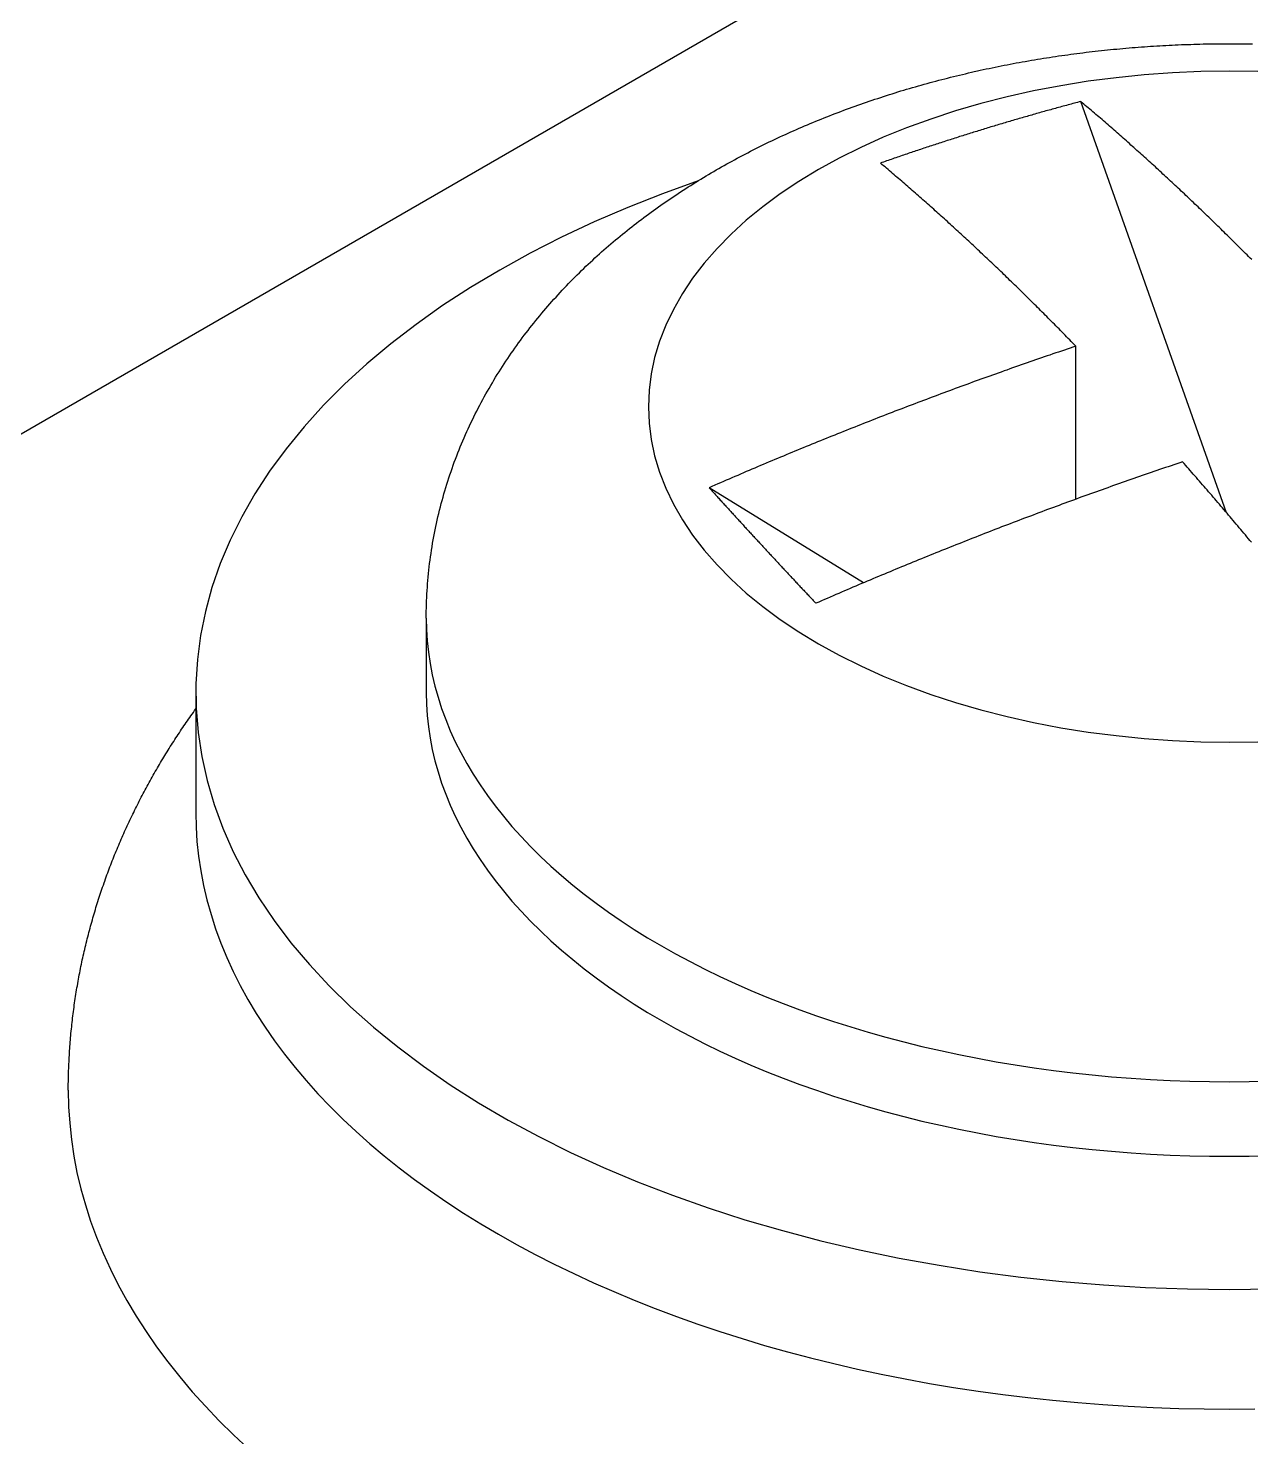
# Model space of a CAD drawing. Extents: x 3.27 to 9.48, y 3.29 to 7.63.
# Drawn here: x 8.9024 to 9.0402, y 6.4386 to 6.5974 of the extents above; entities that cross this region are included whole.
import ezdxf

# ---------------------------------------------------------------- set-up
doc = ezdxf.new("R2010")
doc.units = 0
doc.layers.add('VISIBLE_EDGES_ANSI_', color=7, linetype='CONTINUOUS')
doc.layers.add('VISIBLE_TANGENT_EDGES_ANSI', color=7, linetype='CONTINUOUS')

msp = doc.modelspace()

# ---------------------------------------------------------------- linework, layer by layer
at = {"layer": 'VISIBLE_EDGES_ANSI_'}
for p, q in [((8.80676, 6.49696), (9.28002, 6.77019)), ((9.03751, 6.5428), (9.02107, 6.58916)), ((9.02052, 6.54432), (9.02052, 6.56157)), ((8.99656, 6.53489), (8.97917, 6.54562)), ((8.94727, 6.53092), (8.94727, 6.52251)), ((8.92129, 6.52251), (8.92129, 6.50901))]:
    msp.add_line(p, q, dxfattribs=at)
for points in [[(8.94727, 6.53092, 0), (8.94728, 6.53131, 0), (8.94728, 6.5317, 0), (8.94729, 6.53208, 0), (8.9473, 6.53247, 0), (8.94731, 6.53285, 0), (8.94733, 6.53324, 0), (8.94735, 6.53362, 0), (8.94737, 6.53401, 0), (8.9474, 6.53439, 0), (8.94743, 6.53478, 0), (8.94746, 6.53516, 0), (8.94749, 6.53554, 0), (8.94753, 6.53593, 0), (8.94757, 6.53631, 0), (8.94761, 6.53669, 0), (8.94766, 6.53707, 0), (8.94771, 6.53745, 0), (8.94776, 6.53783, 0), (8.94782, 6.53821, 0), (8.94787, 6.53859, 0), (8.94793, 6.53897, 0), (8.948, 6.53935, 0), (8.94806, 6.53973, 0), (8.94813, 6.5401, 0), (8.9482, 6.54048, 0), (8.94828, 6.54085, 0), (8.94835, 6.54123, 0), (8.94843, 6.5416, 0), (8.94852, 6.54197, 0), (8.9486, 6.54235, 0), (8.94869, 6.54272, 0), (8.94878, 6.54309, 0), (8.94887, 6.54345, 0), (8.94897, 6.54382, 0), (8.94907, 6.54419, 0), (8.94917, 6.54455, 0), (8.94927, 6.54492, 0), (8.94938, 6.54528, 0), (8.94949, 6.54564, 0), (8.9496, 6.54601, 0), (8.94971, 6.54637, 0), (8.94983, 6.54672, 0), (8.94994, 6.54708, 0), (8.95007, 6.54744, 0), (8.95019, 6.54779, 0), (8.95032, 6.54815, 0), (8.95044, 6.5485, 0), (8.95057, 6.54885, 0), (8.95071, 6.5492, 0), (8.95084, 6.54955, 0), (8.95098, 6.54989, 0), (8.95112, 6.55024, 0), (8.95126, 6.55058, 0), (8.95141, 6.55092, 0), (8.95155, 6.55126, 0), (8.9517, 6.5516, 0), (8.95185, 6.55194, 0), (8.95201, 6.55227, 0), (8.95216, 6.55261, 0), (8.95232, 6.55294, 0), (8.95248, 6.55327, 0), (8.95264, 6.5536, 0), (8.9528, 6.55393, 0), (8.95297, 6.55426, 0), (8.95314, 6.55459, 0), (8.9533, 6.55491, 0), (8.95348, 6.55523, 0), (8.95365, 6.55555, 0), (8.95382, 6.55587, 0), (8.954, 6.55619, 0), (8.95418, 6.55651, 0), (8.95436, 6.55682, 0), (8.95454, 6.55714, 0), (8.95473, 6.55745, 0), (8.95491, 6.55776, 0), (8.9551, 6.55807, 0), (8.95529, 6.55837, 0), (8.95548, 6.55868, 0), (8.95567, 6.55898, 0), (8.95587, 6.55929, 0), (8.95606, 6.55959, 0), (8.95626, 6.55989, 0), (8.95646, 6.56019, 0), (8.95666, 6.56048, 0), (8.95686, 6.56078, 0), (8.95707, 6.56107, 0), (8.95727, 6.56136, 0), (8.95748, 6.56165, 0), (8.95769, 6.56194, 0), (8.9579, 6.56223, 0), (8.95811, 6.56251, 0), (8.95832, 6.5628, 0), (8.95854, 6.56308, 0), (8.95875, 6.56336, 0), (8.95897, 6.56364, 0), (8.95919, 6.56392, 0), (8.95941, 6.56419, 0), (8.95963, 6.56447, 0), (8.95985, 6.56474, 0), (8.96007, 6.56501, 0), (8.9603, 6.56528, 0), (8.96053, 6.56555, 0), (8.96075, 6.56581, 0), (8.96098, 6.56608, 0), (8.96121, 6.56634, 0), (8.96144, 6.5666, 0), (8.96167, 6.56686, 0), (8.96191, 6.56712, 0), (8.96214, 6.56738, 0), (8.96238, 6.56763, 0), (8.96261, 6.56789, 0), (8.96285, 6.56814, 0), (8.96309, 6.56839, 0), (8.96333, 6.56864, 0), (8.96357, 6.56889, 0), (8.96381, 6.56913, 0), (8.96405, 6.56938, 0), (8.9643, 6.56962, 0), (8.96454, 6.56986, 0), (8.96479, 6.57011, 0), (8.96504, 6.57034, 0), (8.96528, 6.57058, 0), (8.96553, 6.57082, 0), (8.96578, 6.57105, 0), (8.96604, 6.57129, 0), (8.96629, 6.57152, 0), (8.96654, 6.57175, 0), (8.9668, 6.57198, 0), (8.96705, 6.57221, 0), (8.96731, 6.57243, 0), (8.96756, 6.57266, 0), (8.96782, 6.57288, 0), (8.96808, 6.5731, 0), (8.96834, 6.57333, 0), (8.9686, 6.57355, 0), (8.96886, 6.57376, 0), (8.96913, 6.57398, 0), (8.96939, 6.5742, 0), (8.96966, 6.57441, 0), (8.96992, 6.57462, 0), (8.97019, 6.57484, 0), (8.97045, 6.57505, 0), (8.97072, 6.57525, 0), (8.97099, 6.57546, 0), (8.97126, 6.57567, 0), (8.97153, 6.57587, 0), (8.9718, 6.57608, 0), (8.97207, 6.57628, 0), (8.97235, 6.57648, 0), (8.97262, 6.57668, 0), (8.97289, 6.57688, 0), (8.97317, 6.57708, 0), (8.97345, 6.57727, 0), (8.97372, 6.57747, 0), (8.974, 6.57766, 0), (8.97428, 6.57785, 0), (8.97456, 6.57805, 0), (8.97484, 6.57824, 0), (8.97512, 6.57842, 0), (8.9754, 6.57861, 0), (8.97568, 6.5788, 0), (8.97596, 6.57898, 0), (8.97625, 6.57917, 0), (8.97653, 6.57935, 0), (8.97681, 6.57953, 0), (8.9771, 6.57971, 0), (8.97738, 6.57989, 0), (8.97767, 6.58007, 0), (8.97796, 6.58025, 0), (8.97824, 6.58042, 0), (8.97853, 6.5806, 0), (8.97882, 6.58077, 0), (8.97911, 6.58094, 0), (8.9794, 6.58111, 0), (8.97969, 6.58128, 0), (8.97998, 6.58145, 0), (8.98028, 6.58162, 0), (8.98057, 6.58179, 0), (8.98086, 6.58195, 0), (8.98116, 6.58212, 0), (8.98145, 6.58228, 0), (8.98175, 6.58244, 0), (8.98204, 6.5826, 0), (8.98234, 6.58276, 0), (8.98264, 6.58292, 0), (8.98293, 6.58308, 0), (8.98323, 6.58324, 0), (8.98353, 6.58339, 0), (8.98383, 6.58355, 0), (8.98413, 6.5837, 0), (8.98443, 6.58385, 0), (8.98473, 6.584, 0), (8.98504, 6.58415, 0), (8.98534, 6.5843, 0), (8.98564, 6.58445, 0), (8.98594, 6.5846, 0), (8.98625, 6.58474, 0), (8.98655, 6.58489, 0), (8.98686, 6.58503, 0), (8.98716, 6.58517, 0), (8.98747, 6.58532, 0), (8.98778, 6.58546, 0), (8.98809, 6.5856, 0), (8.98839, 6.58573, 0), (8.9887, 6.58587, 0), (8.98901, 6.58601, 0), (8.98932, 6.58614, 0), (8.98963, 6.58628, 0), (8.98994, 6.58641, 0), (8.99025, 6.58654, 0), (8.99056, 6.58667, 0), (8.99088, 6.5868, 0), (8.99119, 6.58693, 0), (8.9915, 6.58706, 0), (8.99182, 6.58719, 0), (8.99213, 6.58732, 0), (8.99245, 6.58744, 0), (8.99276, 6.58756, 0), (8.99308, 6.58769, 0), (8.99339, 6.58781, 0), (8.99371, 6.58793, 0), (8.99403, 6.58805, 0), (8.99434, 6.58817, 0), (8.99466, 6.58829, 0), (8.99498, 6.5884, 0), (8.9953, 6.58852, 0), (8.99562, 6.58864, 0), (8.99594, 6.58875, 0), (8.99626, 6.58886, 0), (8.99658, 6.58897, 0), (8.9969, 6.58909, 0), (8.99722, 6.5892, 0), (8.99755, 6.58931, 0), (8.99787, 6.58941, 0), (8.99819, 6.58952, 0), (8.99852, 6.58963, 0), (8.99884, 6.58973, 0), (8.99916, 6.58984, 0), (8.99949, 6.58994, 0), (8.99981, 6.59004, 0), (9.00014, 6.59014, 0), (9.00046, 6.59025, 0), (9.00079, 6.59035, 0), (9.00112, 6.59044, 0), (9.00144, 6.59054, 0), (9.00177, 6.59064, 0), (9.0021, 6.59073, 0), (9.00243, 6.59083, 0), (9.00276, 6.59092, 0), (9.00309, 6.59102, 0), (9.00342, 6.59111, 0), (9.00375, 6.5912, 0), (9.00408, 6.59129, 0), (9.00441, 6.59138, 0), (9.00474, 6.59147, 0), (9.00507, 6.59156, 0), (9.0054, 6.59164, 0), (9.00573, 6.59173, 0), (9.00606, 6.59181, 0), (9.0064, 6.5919, 0), (9.00673, 6.59198, 0), (9.00706, 6.59206, 0), (9.0074, 6.59214, 0), (9.00773, 6.59222, 0), (9.00807, 6.5923, 0), (9.0084, 6.59238, 0), (9.00874, 6.59246, 0), (9.00907, 6.59253, 0), (9.00941, 6.59261, 0), (9.00974, 6.59268, 0), (9.01008, 6.59276, 0), (9.01042, 6.59283, 0), (9.01075, 6.5929, 0), (9.01109, 6.59297, 0), (9.01143, 6.59304, 0), (9.01176, 6.59311, 0), (9.0121, 6.59318, 0), (9.01244, 6.59325, 0), (9.01278, 6.59331, 0), (9.01312, 6.59338, 0), (9.01346, 6.59344, 0), (9.0138, 6.59351, 0), (9.01414, 6.59357, 0), (9.01448, 6.59363, 0), (9.01482, 6.59369, 0), (9.01516, 6.59375, 0), (9.0155, 6.59381, 0), (9.01584, 6.59387, 0), (9.01618, 6.59392, 0), (9.01652, 6.59398, 0), (9.01686, 6.59404, 0), (9.0172, 6.59409, 0), (9.01755, 6.59414, 0), (9.01789, 6.59419, 0), (9.01823, 6.59425, 0), (9.01857, 6.5943, 0), (9.01892, 6.59435, 0), (9.01926, 6.5944, 0), (9.0196, 6.59444, 0), (9.01995, 6.59449, 0), (9.02029, 6.59454, 0), (9.02064, 6.59458, 0), (9.02098, 6.59463, 0), (9.02132, 6.59467, 0), (9.02167, 6.59471, 0), (9.02201, 6.59475, 0), (9.02236, 6.59479, 0), (9.0227, 6.59483, 0), (9.02305, 6.59487, 0), (9.02339, 6.59491, 0), (9.02374, 6.59495, 0), (9.02409, 6.59498, 0), (9.02443, 6.59502, 0), (9.02478, 6.59505, 0), (9.02512, 6.59508, 0), (9.02547, 6.59512, 0), (9.02582, 6.59515, 0), (9.02616, 6.59518, 0), (9.02651, 6.59521, 0), (9.02686, 6.59524, 0), (9.0272, 6.59527, 0), (9.02755, 6.59529, 0), (9.0279, 6.59532, 0), (9.02825, 6.59534, 0), (9.02859, 6.59537, 0), (9.02894, 6.59539, 0), (9.02929, 6.59541, 0), (9.02964, 6.59544, 0), (9.02998, 6.59546, 0), (9.03033, 6.59548, 0), (9.03068, 6.59549, 0), (9.03103, 6.59551, 0), (9.03138, 6.59553, 0), (9.03172, 6.59555, 0), (9.03207, 6.59556, 0), (9.03242, 6.59558, 0), (9.03277, 6.59559, 0), (9.03312, 6.5956, 0), (9.03347, 6.59561, 0), (9.03381, 6.59562, 0), (9.03416, 6.59563, 0), (9.03451, 6.59564, 0), (9.03486, 6.59565, 0), (9.03521, 6.59566, 0), (9.03556, 6.59567, 0), (9.03591, 6.59567, 0), (9.03626, 6.59568, 0), (9.0366, 6.59568, 0), (9.03695, 6.59568, 0), (9.0373, 6.59568, 0), (9.03765, 6.59568, 0), (9.038, 6.59568, 0), (9.03835, 6.59568, 0), (9.0387, 6.59568, 0), (9.03905, 6.59568, 0), (9.0394, 6.59568, 0), (9.03974, 6.59567, 0), (9.04009, 6.59567, 0), (9.04044, 6.59566, 0)], [(9.02107, 6.58916, 0), (9.02089, 6.58912, 0), (9.02071, 6.58907, 0), (9.02053, 6.58902, 0), (9.02035, 6.58897, 0), (9.02017, 6.58893, 0), (9.02, 6.58888, 0), (9.01982, 6.58883, 0), (9.01964, 6.58878, 0), (9.01946, 6.58873, 0), (9.01928, 6.58868, 0), (9.0191, 6.58864, 0), (9.01892, 6.58859, 0), (9.01875, 6.58854, 0), (9.01857, 6.58849, 0), (9.01839, 6.58844, 0), (9.01821, 6.58839, 0), (9.01803, 6.58834, 0), (9.01785, 6.58829, 0), (9.01768, 6.58824, 0), (9.0175, 6.5882, 0), (9.01732, 6.58815, 0), (9.01714, 6.5881, 0), (9.01696, 6.58805, 0), (9.01679, 6.588, 0), (9.01661, 6.58795, 0), (9.01643, 6.5879, 0), (9.01625, 6.58785, 0), (9.01607, 6.5878, 0), (9.0159, 6.58775, 0), (9.01572, 6.58769, 0), (9.01554, 6.58764, 0), (9.01536, 6.58759, 0), (9.01519, 6.58754, 0), (9.01501, 6.58749, 0), (9.01483, 6.58744, 0), (9.01465, 6.58739, 0), (9.01448, 6.58734, 0), (9.0143, 6.58729, 0), (9.01412, 6.58724, 0), (9.01394, 6.58718, 0), (9.01377, 6.58713, 0), (9.01359, 6.58708, 0), (9.01341, 6.58703, 0), (9.01323, 6.58698, 0), (9.01306, 6.58692, 0), (9.01288, 6.58687, 0), (9.0127, 6.58682, 0), (9.01253, 6.58677, 0), (9.01235, 6.58671, 0), (9.01217, 6.58666, 0), (9.01199, 6.58661, 0), (9.01182, 6.58656, 0), (9.01164, 6.5865, 0), (9.01146, 6.58645, 0), (9.01129, 6.5864, 0), (9.01111, 6.58634, 0), (9.01093, 6.58629, 0), (9.01076, 6.58624, 0), (9.01058, 6.58618, 0), (9.0104, 6.58613, 0), (9.01023, 6.58607, 0), (9.01005, 6.58602, 0), (9.00987, 6.58597, 0), (9.0097, 6.58591, 0), (9.00952, 6.58586, 0), (9.00934, 6.5858, 0), (9.00917, 6.58575, 0), (9.00899, 6.58569, 0), (9.00881, 6.58564, 0), (9.00864, 6.58558, 0), (9.00846, 6.58553, 0), (9.00829, 6.58547, 0), (9.00811, 6.58542, 0), (9.00793, 6.58536, 0), (9.00776, 6.58531, 0), (9.00758, 6.58525, 0), (9.00741, 6.5852, 0), (9.00723, 6.58514, 0), (9.00705, 6.58508, 0), (9.00688, 6.58503, 0), (9.0067, 6.58497, 0), (9.00653, 6.58492, 0), (9.00635, 6.58486, 0), (9.00618, 6.5848, 0), (9.006, 6.58475, 0), (9.00582, 6.58469, 0), (9.00565, 6.58463, 0), (9.00547, 6.58458, 0), (9.0053, 6.58452, 0), (9.00512, 6.58446, 0), (9.00495, 6.58441, 0), (9.00477, 6.58435, 0), (9.0046, 6.58429, 0), (9.00442, 6.58423, 0), (9.00424, 6.58418, 0), (9.00407, 6.58412, 0), (9.00389, 6.58406, 0), (9.00372, 6.584, 0), (9.00354, 6.58394, 0), (9.00337, 6.58389, 0), (9.00319, 6.58383, 0), (9.00302, 6.58377, 0), (9.00284, 6.58371, 0), (9.00267, 6.58365, 0), (9.00249, 6.58359, 0), (9.00232, 6.58354, 0), (9.00214, 6.58348, 0), (9.00197, 6.58342, 0), (9.0018, 6.58336, 0), (9.00162, 6.5833, 0), (9.00145, 6.58324, 0), (9.00127, 6.58318, 0), (9.0011, 6.58312, 0), (9.00092, 6.58306, 0), (9.00075, 6.583, 0), (9.00057, 6.58294, 0), (9.0004, 6.58288, 0), (9.00022, 6.58282, 0), (9.00005, 6.58276, 0), (8.99988, 6.5827, 0), (8.9997, 6.58264, 0), (8.99953, 6.58258, 0), (8.99935, 6.58252, 0), (8.99918, 6.58246, 0), (8.99901, 6.5824, 0), (8.99883, 6.58234, 0), (8.99866, 6.58228, 0), (8.99848, 6.58221, 0)], [(9.04034, 6.57134, 0), (9.04016, 6.57151, 0), (9.03999, 6.57169, 0), (9.03982, 6.57186, 0), (9.03965, 6.57203, 0), (9.03947, 6.57221, 0), (9.0393, 6.57238, 0), (9.03913, 6.57255, 0), (9.03896, 6.57272, 0), (9.03878, 6.5729, 0), (9.03861, 6.57307, 0), (9.03844, 6.57324, 0), (9.03827, 6.57341, 0), (9.03809, 6.57358, 0), (9.03792, 6.57375, 0), (9.03775, 6.57392, 0), (9.03758, 6.57409, 0), (9.0374, 6.57426, 0), (9.03723, 6.57443, 0), (9.03706, 6.5746, 0), (9.03689, 6.57477, 0), (9.03671, 6.57494, 0), (9.03654, 6.57511, 0), (9.03637, 6.57527, 0), (9.0362, 6.57544, 0), (9.03602, 6.57561, 0), (9.03585, 6.57578, 0), (9.03568, 6.57594, 0), (9.03551, 6.57611, 0), (9.03533, 6.57628, 0), (9.03516, 6.57644, 0), (9.03499, 6.57661, 0), (9.03482, 6.57677, 0), (9.03464, 6.57694, 0), (9.03447, 6.57711, 0), (9.0343, 6.57727, 0), (9.03413, 6.57744, 0), (9.03395, 6.5776, 0), (9.03378, 6.57776, 0), (9.03361, 6.57793, 0), (9.03344, 6.57809, 0), (9.03326, 6.57825, 0), (9.03309, 6.57842, 0), (9.03292, 6.57858, 0), (9.03275, 6.57874, 0), (9.03258, 6.57891, 0), (9.0324, 6.57907, 0), (9.03223, 6.57923, 0), (9.03206, 6.57939, 0), (9.03189, 6.57955, 0), (9.03171, 6.57971, 0), (9.03154, 6.57987, 0), (9.03137, 6.58003, 0), (9.0312, 6.58019, 0), (9.03103, 6.58035, 0), (9.03085, 6.58051, 0), (9.03068, 6.58067, 0), (9.03051, 6.58083, 0), (9.03034, 6.58099, 0), (9.03017, 6.58115, 0), (9.02999, 6.58131, 0), (9.02982, 6.58147, 0), (9.02965, 6.58162, 0), (9.02948, 6.58178, 0), (9.02931, 6.58194, 0), (9.02913, 6.58209, 0), (9.02896, 6.58225, 0), (9.02879, 6.58241, 0), (9.02862, 6.58256, 0), (9.02845, 6.58272, 0), (9.02827, 6.58288, 0), (9.0281, 6.58303, 0), (9.02793, 6.58319, 0), (9.02776, 6.58334, 0), (9.02759, 6.58349, 0), (9.02741, 6.58365, 0), (9.02724, 6.5838, 0), (9.02707, 6.58396, 0), (9.0269, 6.58411, 0), (9.02673, 6.58426, 0), (9.02655, 6.58442, 0), (9.02638, 6.58457, 0), (9.02621, 6.58472, 0), (9.02604, 6.58487, 0), (9.02587, 6.58502, 0), (9.0257, 6.58518, 0), (9.02552, 6.58533, 0), (9.02535, 6.58548, 0), (9.02518, 6.58563, 0), (9.02501, 6.58578, 0), (9.02484, 6.58593, 0), (9.02467, 6.58608, 0), (9.0245, 6.58623, 0), (9.02432, 6.58638, 0), (9.02415, 6.58653, 0), (9.02398, 6.58668, 0), (9.02381, 6.58682, 0), (9.02364, 6.58697, 0), (9.02347, 6.58712, 0), (9.02329, 6.58727, 0), (9.02312, 6.58742, 0), (9.02295, 6.58756, 0), (9.02278, 6.58771, 0), (9.02261, 6.58786, 0), (9.02244, 6.588, 0), (9.02227, 6.58815, 0), (9.0221, 6.58829, 0), (9.02192, 6.58844, 0), (9.02175, 6.58858, 0), (9.02158, 6.58873, 0), (9.02141, 6.58887, 0), (9.02124, 6.58902, 0), (9.02107, 6.58916, 0)], [(9.02052, 6.56157, 0), (9.02034, 6.56175, 0), (9.02017, 6.56193, 0), (9.02, 6.56211, 0), (9.01983, 6.56228, 0), (9.01965, 6.56246, 0), (9.01948, 6.56264, 0), (9.01931, 6.56281, 0), (9.01913, 6.56299, 0), (9.01896, 6.56317, 0), (9.01879, 6.56334, 0), (9.01862, 6.56352, 0), (9.01844, 6.56369, 0), (9.01827, 6.56387, 0), (9.0181, 6.56404, 0), (9.01793, 6.56422, 0), (9.01775, 6.56439, 0), (9.01758, 6.56456, 0), (9.01741, 6.56474, 0), (9.01724, 6.56491, 0), (9.01706, 6.56509, 0), (9.01689, 6.56526, 0), (9.01672, 6.56543, 0), (9.01654, 6.5656, 0), (9.01637, 6.56578, 0), (9.0162, 6.56595, 0), (9.01603, 6.56612, 0), (9.01585, 6.56629, 0), (9.01568, 6.56646, 0), (9.01551, 6.56663, 0), (9.01534, 6.5668, 0), (9.01516, 6.56697, 0), (9.01499, 6.56714, 0), (9.01482, 6.56731, 0), (9.01465, 6.56748, 0), (9.01447, 6.56765, 0), (9.0143, 6.56782, 0), (9.01413, 6.56799, 0), (9.01396, 6.56816, 0), (9.01378, 6.56833, 0), (9.01361, 6.56849, 0), (9.01344, 6.56866, 0), (9.01327, 6.56883, 0), (9.01309, 6.569, 0), (9.01292, 6.56916, 0), (9.01275, 6.56933, 0), (9.01258, 6.56949, 0), (9.0124, 6.56966, 0), (9.01223, 6.56983, 0), (9.01206, 6.56999, 0), (9.01189, 6.57016, 0), (9.01171, 6.57032, 0), (9.01154, 6.57049, 0), (9.01137, 6.57065, 0), (9.0112, 6.57082, 0), (9.01103, 6.57098, 0), (9.01085, 6.57114, 0), (9.01068, 6.57131, 0), (9.01051, 6.57147, 0), (9.01034, 6.57163, 0), (9.01016, 6.57179, 0), (9.00999, 6.57196, 0), (9.00982, 6.57212, 0), (9.00965, 6.57228, 0), (9.00947, 6.57244, 0), (9.0093, 6.5726, 0), (9.00913, 6.57276, 0), (9.00896, 6.57293, 0), (9.00879, 6.57309, 0), (9.00861, 6.57325, 0), (9.00844, 6.57341, 0), (9.00827, 6.57357, 0), (9.0081, 6.57372, 0), (9.00793, 6.57388, 0), (9.00775, 6.57404, 0), (9.00758, 6.5742, 0), (9.00741, 6.57436, 0), (9.00724, 6.57452, 0), (9.00707, 6.57467, 0), (9.00689, 6.57483, 0), (9.00672, 6.57499, 0), (9.00655, 6.57515, 0), (9.00638, 6.5753, 0), (9.00621, 6.57546, 0), (9.00603, 6.57562, 0), (9.00586, 6.57577, 0), (9.00569, 6.57593, 0), (9.00552, 6.57608, 0), (9.00535, 6.57624, 0), (9.00517, 6.57639, 0), (9.005, 6.57655, 0), (9.00483, 6.5767, 0), (9.00466, 6.57685, 0), (9.00449, 6.57701, 0), (9.00431, 6.57716, 0), (9.00414, 6.57731, 0), (9.00397, 6.57747, 0), (9.0038, 6.57762, 0), (9.00363, 6.57777, 0), (9.00346, 6.57792, 0), (9.00328, 6.57808, 0), (9.00311, 6.57823, 0), (9.00294, 6.57838, 0), (9.00277, 6.57853, 0), (9.0026, 6.57868, 0), (9.00243, 6.57883, 0), (9.00225, 6.57898, 0), (9.00208, 6.57913, 0), (9.00191, 6.57928, 0), (9.00174, 6.57943, 0), (9.00157, 6.57958, 0), (9.0014, 6.57973, 0), (9.00123, 6.57988, 0), (9.00105, 6.58002, 0), (9.00088, 6.58017, 0), (9.00071, 6.58032, 0), (9.00054, 6.58047, 0), (9.00037, 6.58061, 0), (9.0002, 6.58076, 0), (9.00003, 6.58091, 0), (8.99985, 6.58105, 0), (8.99968, 6.5812, 0), (8.99951, 6.58135, 0), (8.99934, 6.58149, 0), (8.99917, 6.58164, 0), (8.999, 6.58178, 0), (8.99883, 6.58193, 0), (8.99866, 6.58207, 0), (8.99848, 6.58221, 0)], [(8.97792, 6.58022, 0), (8.97391, 6.57877, 0), (8.97, 6.57723, 0), (8.96621, 6.57559, 0), (8.96253, 6.57386, 0), (8.95898, 6.57206, 0), (8.95556, 6.57016, 0), (8.95227, 6.56819, 0), (8.94912, 6.56615, 0), (8.94613, 6.56403, 0), (8.94328, 6.56185, 0), (8.94059, 6.5596, 0), (8.93806, 6.55728, 0), (8.93569, 6.55491, 0), (8.9335, 6.55249, 0), (8.93147, 6.55002, 0), (8.92962, 6.5475, 0), (8.92796, 6.54494, 0), (8.92647, 6.54234, 0), (8.92516, 6.53971, 0), (8.92405, 6.53706, 0), (8.92312, 6.53437, 0), (8.92238, 6.53167, 0), (8.92183, 6.52896, 0), (8.92147, 6.52623, 0), (8.9213, 6.5235, 0), (8.92133, 6.52076, 0), (8.92155, 6.51803, 0), (8.92196, 6.5153, 0), (8.92256, 6.51259, 0), (8.92336, 6.5099, 0), (8.92434, 6.50722, 0), (8.92551, 6.50457, 0), (8.92687, 6.50195, 0), (8.92841, 6.49936, 0), (8.93013, 6.49681, 0), (8.93202, 6.49431, 0), (8.9341, 6.49185, 0), (8.93634, 6.48944, 0), (8.93875, 6.48709, 0), (8.94133, 6.48479, 0), (8.94406, 6.48256, 0), (8.94695, 6.48039, 0), (8.94999, 6.47829, 0), (8.95318, 6.47627, 0), (8.9565, 6.47432, 0), (8.95996, 6.47245, 0), (8.96355, 6.47067, 0), (8.96726, 6.46897, 0), (8.97109, 6.46736, 0), (8.97503, 6.46584, 0), (8.97907, 6.46441, 0), (8.98321, 6.46308, 0), (8.98743, 6.46185, 0), (8.99175, 6.46071, 0), (8.99613, 6.45968, 0), (9.00059, 6.45876, 0), (9.00511, 6.45794, 0), (9.00968, 6.45722, 0), (9.0143, 6.45662, 0), (9.01896, 6.45612, 0), (9.02365, 6.45573, 0), (9.02836, 6.45545, 0), (9.03309, 6.45529, 0), (9.03783, 6.45523, 0), (9.04256, 6.45529, 0)], [(9.02052, 6.56157, 0), (9.02019, 6.56146, 0), (9.01987, 6.56135, 0), (9.01954, 6.56125, 0), (9.01922, 6.56114, 0), (9.0189, 6.56103, 0), (9.01857, 6.56092, 0), (9.01825, 6.56081, 0), (9.01792, 6.5607, 0), (9.0176, 6.56058, 0), (9.01728, 6.56047, 0), (9.01695, 6.56036, 0), (9.01663, 6.56025, 0), (9.0163, 6.56014, 0), (9.01598, 6.56003, 0), (9.01565, 6.55991, 0), (9.01533, 6.5598, 0), (9.01501, 6.55969, 0), (9.01468, 6.55958, 0), (9.01436, 6.55946, 0), (9.01404, 6.55935, 0), (9.01371, 6.55924, 0), (9.01339, 6.55912, 0), (9.01306, 6.55901, 0), (9.01274, 6.55889, 0), (9.01242, 6.55878, 0), (9.01209, 6.55866, 0), (9.01177, 6.55855, 0), (9.01144, 6.55843, 0), (9.01112, 6.55832, 0), (9.0108, 6.5582, 0), (9.01047, 6.55808, 0), (9.01015, 6.55797, 0), (9.00982, 6.55785, 0), (9.0095, 6.55773, 0), (9.00918, 6.55762, 0), (9.00885, 6.5575, 0), (9.00853, 6.55738, 0), (9.00821, 6.55726, 0), (9.00788, 6.55714, 0), (9.00756, 6.55703, 0), (9.00724, 6.55691, 0), (9.00691, 6.55679, 0), (9.00659, 6.55667, 0), (9.00626, 6.55655, 0), (9.00594, 6.55643, 0), (9.00562, 6.55631, 0), (9.00529, 6.55619, 0), (9.00497, 6.55607, 0), (9.00465, 6.55595, 0), (9.00432, 6.55583, 0), (9.004, 6.5557, 0), (9.00368, 6.55558, 0), (9.00335, 6.55546, 0), (9.00303, 6.55534, 0), (9.00271, 6.55522, 0), (9.00238, 6.55509, 0), (9.00206, 6.55497, 0), (9.00174, 6.55485, 0), (9.00141, 6.55473, 0), (9.00109, 6.5546, 0), (9.00077, 6.55448, 0), (9.00044, 6.55435, 0), (9.00012, 6.55423, 0), (8.9998, 6.5541, 0), (8.99947, 6.55398, 0), (8.99915, 6.55386, 0), (8.99883, 6.55373, 0), (8.9985, 6.5536, 0), (8.99818, 6.55348, 0), (8.99786, 6.55335, 0), (8.99754, 6.55323, 0), (8.99721, 6.5531, 0), (8.99689, 6.55297, 0), (8.99657, 6.55285, 0), (8.99624, 6.55272, 0), (8.99592, 6.55259, 0), (8.9956, 6.55246, 0), (8.99527, 6.55234, 0), (8.99495, 6.55221, 0), (8.99463, 6.55208, 0), (8.99431, 6.55195, 0), (8.99398, 6.55182, 0), (8.99366, 6.55169, 0), (8.99334, 6.55156, 0), (8.99302, 6.55143, 0), (8.99269, 6.5513, 0), (8.99237, 6.55117, 0), (8.99205, 6.55104, 0), (8.99173, 6.55091, 0), (8.9914, 6.55078, 0), (8.99108, 6.55065, 0), (8.99076, 6.55052, 0), (8.99044, 6.55039, 0), (8.99011, 6.55025, 0), (8.98979, 6.55012, 0), (8.98947, 6.54999, 0), (8.98915, 6.54986, 0), (8.98882, 6.54972, 0), (8.9885, 6.54959, 0), (8.98818, 6.54946, 0), (8.98786, 6.54932, 0), (8.98754, 6.54919, 0), (8.98721, 6.54906, 0), (8.98689, 6.54892, 0), (8.98657, 6.54879, 0), (8.98625, 6.54865, 0), (8.98593, 6.54852, 0), (8.9856, 6.54838, 0), (8.98528, 6.54825, 0), (8.98496, 6.54811, 0), (8.98464, 6.54797, 0), (8.98432, 6.54784, 0), (8.98399, 6.5477, 0), (8.98367, 6.54756, 0), (8.98335, 6.54743, 0), (8.98303, 6.54729, 0), (8.98271, 6.54715, 0), (8.98239, 6.54701, 0), (8.98206, 6.54688, 0), (8.98174, 6.54674, 0), (8.98142, 6.5466, 0), (8.9811, 6.54646, 0), (8.98078, 6.54632, 0), (8.98046, 6.54618, 0), (8.98014, 6.54604, 0), (8.97981, 6.5459, 0), (8.97949, 6.54576, 0), (8.97917, 6.54562, 0)], [(9.03255, 6.54853, 0), (9.03223, 6.54842, 0), (9.0319, 6.54832, 0), (9.03158, 6.54821, 0), (9.03125, 6.5481, 0), (9.03093, 6.54799, 0), (9.03061, 6.54788, 0), (9.03028, 6.54777, 0), (9.02996, 6.54766, 0), (9.02963, 6.54755, 0), (9.02931, 6.54743, 0), (9.02899, 6.54732, 0), (9.02866, 6.54721, 0), (9.02834, 6.5471, 0), (9.02801, 6.54699, 0), (9.02769, 6.54688, 0), (9.02737, 6.54676, 0), (9.02704, 6.54665, 0), (9.02672, 6.54654, 0), (9.02639, 6.54642, 0), (9.02607, 6.54631, 0), (9.02575, 6.5462, 0), (9.02542, 6.54608, 0), (9.0251, 6.54597, 0), (9.02477, 6.54585, 0), (9.02445, 6.54574, 0), (9.02413, 6.54562, 0), (9.0238, 6.54551, 0), (9.02348, 6.54539, 0), (9.02316, 6.54528, 0), (9.02283, 6.54516, 0), (9.02251, 6.54504, 0), (9.02218, 6.54493, 0), (9.02186, 6.54481, 0), (9.02154, 6.54469, 0), (9.02121, 6.54458, 0), (9.02089, 6.54446, 0), (9.02056, 6.54434, 0), (9.02024, 6.54422, 0), (9.01992, 6.5441, 0), (9.01959, 6.54399, 0), (9.01927, 6.54387, 0), (9.01895, 6.54375, 0), (9.01862, 6.54363, 0), (9.0183, 6.54351, 0), (9.01798, 6.54339, 0), (9.01765, 6.54327, 0), (9.01733, 6.54315, 0), (9.01701, 6.54303, 0), (9.01668, 6.54291, 0), (9.01636, 6.54279, 0), (9.01603, 6.54267, 0), (9.01571, 6.54254, 0), (9.01539, 6.54242, 0), (9.01506, 6.5423, 0), (9.01474, 6.54218, 0), (9.01442, 6.54206, 0), (9.01409, 6.54193, 0), (9.01377, 6.54181, 0), (9.01345, 6.54169, 0), (9.01312, 6.54156, 0), (9.0128, 6.54144, 0), (9.01248, 6.54131, 0), (9.01215, 6.54119, 0), (9.01183, 6.54107, 0), (9.01151, 6.54094, 0), (9.01119, 6.54082, 0), (9.01086, 6.54069, 0), (9.01054, 6.54057, 0), (9.01022, 6.54044, 0), (9.00989, 6.54031, 0), (9.00957, 6.54019, 0), (9.00925, 6.54006, 0), (9.00892, 6.53993, 0), (9.0086, 6.53981, 0), (9.00828, 6.53968, 0), (9.00796, 6.53955, 0), (9.00763, 6.53942, 0), (9.00731, 6.5393, 0), (9.00699, 6.53917, 0), (9.00666, 6.53904, 0), (9.00634, 6.53891, 0), (9.00602, 6.53878, 0), (9.0057, 6.53865, 0), (9.00537, 6.53852, 0), (9.00505, 6.53839, 0), (9.00473, 6.53826, 0), (9.00441, 6.53813, 0), (9.00408, 6.538, 0), (9.00376, 6.53787, 0), (9.00344, 6.53774, 0), (9.00312, 6.53761, 0), (9.00279, 6.53748, 0), (9.00247, 6.53735, 0), (9.00215, 6.53722, 0), (9.00183, 6.53708, 0), (9.0015, 6.53695, 0), (9.00118, 6.53682, 0), (9.00086, 6.53669, 0), (9.00054, 6.53655, 0), (9.00021, 6.53642, 0), (8.99989, 6.53629, 0), (8.99957, 6.53615, 0), (8.99925, 6.53602, 0), (8.99893, 6.53588, 0), (8.9986, 6.53575, 0), (8.99828, 6.53561, 0), (8.99796, 6.53548, 0), (8.99764, 6.53534, 0), (8.99732, 6.53521, 0), (8.99699, 6.53507, 0), (8.99667, 6.53494, 0), (8.99635, 6.5348, 0), (8.99603, 6.53466, 0), (8.99571, 6.53453, 0), (8.99539, 6.53439, 0), (8.99506, 6.53425, 0), (8.99474, 6.53411, 0), (8.99442, 6.53398, 0), (8.9941, 6.53384, 0), (8.99378, 6.5337, 0), (8.99346, 6.53356, 0), (8.99314, 6.53342, 0), (8.99281, 6.53328, 0), (8.99249, 6.53314, 0), (8.99217, 6.53301, 0), (8.99185, 6.53287, 0), (8.99153, 6.53273, 0), (8.99121, 6.53259, 0)], [(9.04032, 6.53946, 0), (9.04015, 6.53967, 0), (9.03997, 6.53987, 0), (9.0398, 6.54008, 0), (9.03963, 6.54029, 0), (9.03946, 6.54049, 0), (9.03928, 6.5407, 0), (9.03911, 6.5409, 0), (9.03894, 6.54111, 0), (9.03877, 6.54131, 0), (9.03859, 6.54152, 0), (9.03842, 6.54172, 0), (9.03825, 6.54193, 0), (9.03808, 6.54213, 0), (9.0379, 6.54234, 0), (9.03773, 6.54254, 0), (9.03756, 6.54274, 0), (9.03739, 6.54295, 0), (9.03721, 6.54315, 0), (9.03704, 6.54335, 0), (9.03687, 6.54355, 0), (9.0367, 6.54376, 0), (9.03652, 6.54396, 0), (9.03635, 6.54416, 0), (9.03618, 6.54436, 0), (9.03601, 6.54456, 0), (9.03583, 6.54476, 0), (9.03566, 6.54496, 0), (9.03549, 6.54516, 0), (9.03531, 6.54536, 0), (9.03514, 6.54556, 0), (9.03497, 6.54576, 0), (9.0348, 6.54596, 0), (9.03462, 6.54616, 0), (9.03445, 6.54636, 0), (9.03428, 6.54656, 0), (9.03411, 6.54676, 0), (9.03393, 6.54696, 0), (9.03376, 6.54715, 0), (9.03359, 6.54735, 0), (9.03342, 6.54755, 0), (9.03324, 6.54775, 0), (9.03307, 6.54794, 0), (9.0329, 6.54814, 0), (9.03272, 6.54834, 0), (9.03255, 6.54853, 0)], [(8.97917, 6.54562, 0), (8.97926, 6.54553, 0), (8.97935, 6.54543, 0), (8.97944, 6.54533, 0), (8.97953, 6.54523, 0), (8.97962, 6.54513, 0), (8.97971, 6.54503, 0), (8.9798, 6.54493, 0), (8.97989, 6.54483, 0), (8.97998, 6.54473, 0), (8.98007, 6.54463, 0), (8.98016, 6.54453, 0), (8.98025, 6.54443, 0), (8.98034, 6.54433, 0), (8.98043, 6.54423, 0), (8.98052, 6.54413, 0), (8.98061, 6.54403, 0), (8.9807, 6.54393, 0), (8.98079, 6.54384, 0), (8.98088, 6.54374, 0), (8.98097, 6.54364, 0), (8.98106, 6.54354, 0), (8.98116, 6.54344, 0), (8.98125, 6.54334, 0), (8.98134, 6.54324, 0), (8.98143, 6.54314, 0), (8.98152, 6.54304, 0), (8.98161, 6.54294, 0), (8.9817, 6.54283, 0), (8.98179, 6.54273, 0), (8.98189, 6.54263, 0), (8.98198, 6.54253, 0), (8.98207, 6.54243, 0), (8.98216, 6.54233, 0), (8.98225, 6.54223, 0), (8.98234, 6.54213, 0), (8.98244, 6.54203, 0), (8.98253, 6.54193, 0), (8.98262, 6.54183, 0), (8.98271, 6.54173, 0), (8.98281, 6.54163, 0), (8.9829, 6.54153, 0), (8.98299, 6.54143, 0), (8.98308, 6.54133, 0), (8.98317, 6.54122, 0), (8.98327, 6.54112, 0), (8.98336, 6.54102, 0), (8.98345, 6.54092, 0), (8.98355, 6.54082, 0), (8.98364, 6.54072, 0), (8.98373, 6.54062, 0), (8.98382, 6.54052, 0), (8.98392, 6.54042, 0), (8.98401, 6.54031, 0), (8.9841, 6.54021, 0), (8.9842, 6.54011, 0), (8.98429, 6.54001, 0), (8.98438, 6.53991, 0), (8.98448, 6.53981, 0), (8.98457, 6.53971, 0), (8.98467, 6.5396, 0), (8.98476, 6.5395, 0), (8.98485, 6.5394, 0), (8.98495, 6.5393, 0), (8.98504, 6.5392, 0), (8.98514, 6.53909, 0), (8.98523, 6.53899, 0), (8.98532, 6.53889, 0), (8.98542, 6.53879, 0), (8.98551, 6.53869, 0), (8.98561, 6.53858, 0), (8.9857, 6.53848, 0), (8.9858, 6.53838, 0), (8.98589, 6.53828, 0), (8.98599, 6.53818, 0), (8.98608, 6.53807, 0), (8.98618, 6.53797, 0), (8.98627, 6.53787, 0), (8.98637, 6.53777, 0), (8.98646, 6.53766, 0), (8.98656, 6.53756, 0), (8.98665, 6.53746, 0), (8.98675, 6.53735, 0), (8.98684, 6.53725, 0), (8.98694, 6.53715, 0), (8.98703, 6.53705, 0), (8.98713, 6.53694, 0), (8.98722, 6.53684, 0), (8.98732, 6.53674, 0), (8.98742, 6.53664, 0), (8.98751, 6.53653, 0), (8.98761, 6.53643, 0), (8.9877, 6.53633, 0), (8.9878, 6.53622, 0), (8.9879, 6.53612, 0), (8.98799, 6.53602, 0), (8.98809, 6.53591, 0), (8.98818, 6.53581, 0), (8.98828, 6.53571, 0), (8.98838, 6.5356, 0), (8.98847, 6.5355, 0), (8.98857, 6.5354, 0), (8.98867, 6.53529, 0), (8.98876, 6.53519, 0), (8.98886, 6.53509, 0), (8.98896, 6.53498, 0), (8.98905, 6.53488, 0), (8.98915, 6.53477, 0), (8.98925, 6.53467, 0), (8.98935, 6.53457, 0), (8.98944, 6.53446, 0), (8.98954, 6.53436, 0), (8.98964, 6.53425, 0), (8.98974, 6.53415, 0), (8.98983, 6.53405, 0), (8.98993, 6.53394, 0), (8.99003, 6.53384, 0), (8.99013, 6.53373, 0), (8.99022, 6.53363, 0), (8.99032, 6.53353, 0), (8.99042, 6.53342, 0), (8.99052, 6.53332, 0), (8.99062, 6.53321, 0), (8.99072, 6.53311, 0), (8.99081, 6.533, 0), (8.99091, 6.5329, 0), (8.99101, 6.53279, 0), (8.99111, 6.53269, 0), (8.99121, 6.53259, 0)], [(8.94727, 6.52251, 0), (8.9473, 6.52123, 0), (8.94738, 6.51995, 0), (8.94752, 6.51867, 0), (8.94771, 6.51739, 0), (8.94796, 6.51611, 0), (8.94825, 6.51484, 0), (8.94861, 6.51357, 0), (8.94901, 6.51231, 0), (8.94947, 6.51106, 0), (8.94999, 6.50981, 0), (8.95055, 6.50857, 0), (8.95117, 6.50734, 0), (8.95185, 6.50611, 0), (8.95257, 6.5049, 0), (8.95334, 6.5037, 0), (8.95417, 6.50251, 0), (8.95504, 6.50133, 0), (8.95597, 6.50016, 0), (8.95694, 6.49901, 0), (8.95797, 6.49787, 0), (8.95904, 6.49674, 0), (8.96016, 6.49564, 0), (8.96132, 6.49454, 0), (8.96254, 6.49347, 0), (8.96379, 6.49241, 0), (8.96509, 6.49137, 0), (8.96644, 6.49035, 0), (8.96783, 6.48935, 0), (8.96926, 6.48836, 0), (8.97073, 6.4874, 0), (8.97224, 6.48646, 0), (8.9738, 6.48555, 0), (8.97539, 6.48465, 0), (8.97702, 6.48378, 0), (8.97868, 6.48293, 0), (8.98038, 6.4821, 0), (8.98212, 6.4813, 0), (8.98388, 6.48052, 0), (8.98569, 6.47977, 0), (8.98752, 6.47904, 0), (8.98938, 6.47834, 0), (8.99127, 6.47767, 0), (8.99319, 6.47702, 0), (8.99514, 6.47641, 0), (8.99711, 6.47581, 0), (8.99911, 6.47525, 0), (9.00113, 6.47472, 0), (9.00317, 6.47421, 0), (9.00524, 6.47374, 0), (9.00732, 6.47329, 0), (9.00942, 6.47287, 0), (9.01154, 6.47248, 0), (9.01367, 6.47213, 0), (9.01582, 6.4718, 0), (9.01799, 6.4715, 0), (9.02016, 6.47124, 0), (9.02235, 6.471, 0), (9.02454, 6.4708, 0), (9.02674, 6.47063, 0), (9.02895, 6.47048, 0), (9.03116, 6.47037, 0), (9.03338, 6.4703, 0), (9.0356, 6.47025, 0), (9.03783, 6.47023, 0), (9.04005, 6.47025, 0), (9.04227, 6.4703, 0)], [(8.90692, 6.47767, 0), (8.90692, 6.47792, 0), (8.90692, 6.47816, 0), (8.90692, 6.47841, 0), (8.90693, 6.47866, 0), (8.90693, 6.47891, 0), (8.90694, 6.47916, 0), (8.90694, 6.4794, 0), (8.90695, 6.47965, 0), (8.90696, 6.4799, 0), (8.90697, 6.48015, 0), (8.90698, 6.48039, 0), (8.90699, 6.48064, 0), (8.907, 6.48089, 0), (8.90701, 6.48113, 0), (8.90702, 6.48138, 0), (8.90704, 6.48163, 0), (8.90705, 6.48188, 0), (8.90707, 6.48212, 0), (8.90708, 6.48237, 0), (8.9071, 6.48262, 0), (8.90712, 6.48286, 0), (8.90714, 6.48311, 0), (8.90716, 6.48336, 0), (8.90718, 6.4836, 0), (8.9072, 6.48385, 0), (8.90722, 6.48409, 0), (8.90725, 6.48434, 0), (8.90727, 6.48459, 0), (8.9073, 6.48483, 0), (8.90732, 6.48508, 0), (8.90735, 6.48532, 0), (8.90738, 6.48557, 0), (8.90741, 6.48581, 0), (8.90744, 6.48606, 0), (8.90747, 6.4863, 0), (8.9075, 6.48655, 0), (8.90753, 6.48679, 0), (8.90757, 6.48704, 0), (8.9076, 6.48728, 0), (8.90763, 6.48752, 0), (8.90767, 6.48777, 0), (8.90771, 6.48801, 0), (8.90774, 6.48826, 0), (8.90778, 6.4885, 0), (8.90782, 6.48874, 0), (8.90786, 6.48899, 0), (8.9079, 6.48923, 0), (8.90794, 6.48947, 0), (8.90798, 6.48971, 0), (8.90803, 6.48996, 0), (8.90807, 6.4902, 0), (8.90812, 6.49044, 0), (8.90816, 6.49068, 0), (8.90821, 6.49092, 0), (8.90826, 6.49116, 0), (8.9083, 6.49141, 0), (8.90835, 6.49165, 0), (8.9084, 6.49189, 0), (8.90845, 6.49213, 0), (8.9085, 6.49237, 0), (8.90856, 6.49261, 0), (8.90861, 6.49285, 0), (8.90866, 6.49309, 0), (8.90872, 6.49332, 0), (8.90877, 6.49356, 0), (8.90883, 6.4938, 0), (8.90888, 6.49404, 0), (8.90894, 6.49428, 0), (8.909, 6.49452, 0), (8.90906, 6.49475, 0), (8.90912, 6.49499, 0), (8.90918, 6.49523, 0), (8.90924, 6.49546, 0), (8.9093, 6.4957, 0), (8.90937, 6.49594, 0), (8.90943, 6.49617, 0), (8.9095, 6.49641, 0), (8.90956, 6.49664, 0), (8.90963, 6.49688, 0), (8.9097, 6.49711, 0), (8.90976, 6.49735, 0), (8.90983, 6.49758, 0), (8.9099, 6.49781, 0), (8.90997, 6.49805, 0), (8.91004, 6.49828, 0), (8.91011, 6.49851, 0), (8.91019, 6.49874, 0), (8.91026, 6.49898, 0), (8.91033, 6.49921, 0), (8.91041, 6.49944, 0), (8.91048, 6.49967, 0), (8.91056, 6.4999, 0), (8.91064, 6.50013, 0), (8.91071, 6.50036, 0), (8.91079, 6.50059, 0), (8.91087, 6.50082, 0), (8.91095, 6.50105, 0), (8.91103, 6.50127, 0), (8.91111, 6.5015, 0), (8.91119, 6.50173, 0), (8.91128, 6.50196, 0), (8.91136, 6.50218, 0), (8.91144, 6.50241, 0), (8.91153, 6.50264, 0), (8.91162, 6.50286, 0), (8.9117, 6.50309, 0), (8.91179, 6.50331, 0), (8.91188, 6.50354, 0), (8.91196, 6.50376, 0), (8.91205, 6.50398, 0), (8.91214, 6.50421, 0), (8.91223, 6.50443, 0), (8.91233, 6.50465, 0), (8.91242, 6.50487, 0), (8.91251, 6.50509, 0), (8.9126, 6.50532, 0), (8.9127, 6.50554, 0), (8.91279, 6.50576, 0), (8.91289, 6.50598, 0), (8.91298, 6.5062, 0), (8.91308, 6.50641, 0), (8.91318, 6.50663, 0), (8.91327, 6.50685, 0), (8.91337, 6.50707, 0), (8.91347, 6.50729, 0), (8.91357, 6.5075, 0), (8.91367, 6.50772, 0), (8.91377, 6.50794, 0), (8.91387, 6.50815, 0), (8.91398, 6.50837, 0), (8.91408, 6.50858, 0), (8.91418, 6.5088, 0), (8.91429, 6.50901, 0), (8.91439, 6.50922, 0), (8.9145, 6.50944, 0), (8.9146, 6.50965, 0), (8.91471, 6.50986, 0), (8.91482, 6.51007, 0), (8.91492, 6.51028, 0), (8.91503, 6.51049, 0), (8.91514, 6.51071, 0), (8.91525, 6.51092, 0), (8.91536, 6.51113, 0), (8.91547, 6.51133, 0), (8.91558, 6.51154, 0), (8.91569, 6.51175, 0), (8.91581, 6.51196, 0), (8.91592, 6.51217, 0), (8.91603, 6.51237, 0), (8.91615, 6.51258, 0), (8.91626, 6.51279, 0), (8.91638, 6.51299, 0), (8.91649, 6.5132, 0), (8.91661, 6.5134, 0), (8.91673, 6.51361, 0), (8.91685, 6.51381, 0), (8.91696, 6.51402, 0), (8.91708, 6.51422, 0), (8.9172, 6.51442, 0), (8.91732, 6.51462, 0), (8.91744, 6.51483, 0), (8.91756, 6.51503, 0), (8.91768, 6.51523, 0), (8.91781, 6.51543, 0), (8.91793, 6.51563, 0), (8.91805, 6.51583, 0), (8.91817, 6.51603, 0), (8.9183, 6.51623, 0), (8.91842, 6.51642, 0), (8.91855, 6.51662, 0), (8.91867, 6.51682, 0), (8.9188, 6.51702, 0), (8.91893, 6.51721, 0), (8.91905, 6.51741, 0), (8.91918, 6.5176, 0), (8.91931, 6.5178, 0), (8.91944, 6.51799, 0), (8.91957, 6.51819, 0), (8.9197, 6.51838, 0), (8.91983, 6.51857, 0), (8.91996, 6.51877, 0), (8.92009, 6.51896, 0), (8.92022, 6.51915, 0), (8.92035, 6.51934, 0), (8.92049, 6.51953, 0), (8.92062, 6.51972, 0), (8.92075, 6.51991, 0), (8.92089, 6.5201, 0), (8.92102, 6.52029, 0), (8.92116, 6.52048, 0), (8.92129, 6.52067, 0)], [(8.92129, 6.50901, 0), (8.92133, 6.50736, 0), (8.92143, 6.50571, 0), (8.92161, 6.50406, 0), (8.92185, 6.50242, 0), (8.92217, 6.50078, 0), (8.92255, 6.49914, 0), (8.92301, 6.49751, 0), (8.92353, 6.49589, 0), (8.92412, 6.49427, 0), (8.92478, 6.49266, 0), (8.92551, 6.49107, 0), (8.92631, 6.48948, 0), (8.92717, 6.48791, 0), (8.9281, 6.48634, 0), (8.9291, 6.4848, 0), (8.93016, 6.48326, 0), (8.93129, 6.48175, 0), (8.93248, 6.48024, 0), (8.93373, 6.47876, 0), (8.93505, 6.47729, 0), (8.93643, 6.47585, 0), (8.93787, 6.47442, 0), (8.93937, 6.47302, 0), (8.94093, 6.47163, 0), (8.94255, 6.47027, 0), (8.94422, 6.46893, 0), (8.94596, 6.46762, 0), (8.94774, 6.46633, 0), (8.94958, 6.46506, 0), (8.95148, 6.46383, 0), (8.95343, 6.46262, 0), (8.95542, 6.46144, 0), (8.95747, 6.46028, 0), (8.95957, 6.45916, 0), (8.96171, 6.45806, 0), (8.9639, 6.457, 0), (8.96613, 6.45597, 0), (8.96841, 6.45497, 0), (8.97072, 6.454, 0), (8.97308, 6.45307, 0), (8.97548, 6.45217, 0), (8.97791, 6.4513, 0), (8.98039, 6.45047, 0), (8.98289, 6.44967, 0), (8.98543, 6.44891, 0), (8.988, 6.44819, 0), (8.9906, 6.4475, 0), (8.99323, 6.44685, 0), (8.99589, 6.44624, 0), (8.99857, 6.44566, 0), (9.00127, 6.44513, 0), (9.004, 6.44463, 0), (9.00674, 6.44417, 0), (9.00951, 6.44375, 0), (9.01229, 6.44336, 0), (9.01509, 6.44302, 0), (9.0179, 6.44272, 0), (9.02073, 6.44246, 0), (9.02356, 6.44224, 0), (9.0264, 6.44205, 0), (9.02925, 6.44191, 0), (9.03211, 6.44181, 0), (9.03497, 6.44175, 0), (9.03783, 6.44173, 0), (9.04069, 6.44175, 0)], [(8.90692, 6.47767, 0), (8.90696, 6.47581, 0), (8.90708, 6.47396, 0), (8.90728, 6.47211, 0), (8.90755, 6.47026, 0), (8.9079, 6.46842, 0), (8.90834, 6.46658, 0), (8.90885, 6.46475, 0), (8.90944, 6.46292, 0), (8.9101, 6.46111, 0), (8.91084, 6.45931, 0), (8.91166, 6.45751, 0), (8.91256, 6.45573, 0), (8.91353, 6.45396, 0), (8.91457, 6.45221, 0), (8.91569, 6.45047, 0), (8.91688, 6.44875, 0), (8.91815, 6.44704, 0), (8.91949, 6.44536, 0), (8.9209, 6.44369, 0), (8.92238, 6.44204, 0), (8.92393, 6.44042, 0), (8.92554, 6.43881, 0), (8.92723, 6.43724, 0)]]:
    msp.add_polyline3d(points, dxfattribs=at)
at = {"layer": 'VISIBLE_TANGENT_EDGES_ANSI'}
for points in [[(9.04104, 6.59253, 0), (9.03783, 6.59257, 0), (9.03461, 6.59253, 0), (9.03141, 6.59239, 0), (9.02821, 6.59216, 0), (9.02505, 6.59185, 0), (9.02191, 6.59144, 0), (9.01881, 6.59095, 0), (9.01576, 6.59036, 0), (9.01276, 6.58969, 0), (9.00982, 6.58894, 0), (9.00695, 6.58811, 0), (9.00415, 6.58719, 0), (9.00143, 6.5862, 0), (8.9988, 6.58513, 0), (8.99627, 6.58399, 0), (8.99384, 6.58278, 0), (8.99151, 6.5815, 0), (8.98929, 6.58015, 0), (8.98719, 6.57875, 0), (8.98521, 6.57728, 0), (8.98336, 6.57577, 0), (8.98164, 6.5742, 0), (8.98006, 6.57258, 0), (8.97861, 6.57092, 0), (8.97731, 6.56923, 0), (8.97615, 6.5675, 0), (8.97514, 6.56573, 0), (8.97428, 6.56394, 0), (8.97358, 6.56213, 0), (8.97303, 6.5603, 0), (8.97264, 6.55846, 0), (8.9724, 6.55661, 0), (8.97232, 6.55475, 0), (8.9724, 6.5529, 0), (8.97264, 6.55105, 0), (8.97303, 6.54921, 0), (8.97358, 6.54738, 0), (8.97428, 6.54556, 0), (8.97514, 6.54378, 0), (8.97615, 6.54201, 0), (8.97731, 6.54028, 0), (8.97861, 6.53858, 0), (8.98006, 6.53693, 0), (8.98164, 6.53531, 0), (8.98336, 6.53374, 0), (8.98521, 6.53223, 0), (8.98719, 6.53076, 0), (8.98929, 6.52936, 0), (8.99151, 6.52801, 0), (8.99384, 6.52673, 0), (8.99627, 6.52552, 0), (8.9988, 6.52438, 0), (9.00143, 6.52331, 0), (9.00415, 6.52232, 0), (9.00695, 6.5214, 0), (9.00982, 6.52057, 0), (9.01276, 6.51981, 0), (9.01576, 6.51915, 0), (9.01881, 6.51856, 0), (9.02191, 6.51807, 0), (9.02505, 6.51766, 0), (9.02821, 6.51734, 0), (9.03141, 6.51712, 0), (9.03461, 6.51698, 0), (9.03783, 6.51693, 0), (9.04104, 6.51698, 0)], [(8.94727, 6.53092, 0), (8.9473, 6.52964, 0), (8.94738, 6.52836, 0), (8.94752, 6.52708, 0), (8.94771, 6.5258, 0), (8.94796, 6.52452, 0), (8.94825, 6.52325, 0), (8.94861, 6.52199, 0), (8.94901, 6.52073, 0), (8.94947, 6.51947, 0), (8.94999, 6.51822, 0), (8.95055, 6.51698, 0), (8.95117, 6.51575, 0), (8.95185, 6.51453, 0), (8.95257, 6.51331, 0), (8.95334, 6.51211, 0), (8.95417, 6.51092, 0), (8.95504, 6.50974, 0), (8.95597, 6.50857, 0), (8.95694, 6.50742, 0), (8.95797, 6.50628, 0), (8.95904, 6.50516, 0), (8.96016, 6.50405, 0), (8.96132, 6.50295, 0), (8.96254, 6.50188, 0), (8.96379, 6.50082, 0), (8.96509, 6.49978, 0), (8.96644, 6.49876, 0), (8.96783, 6.49776, 0), (8.96926, 6.49678, 0), (8.97073, 6.49582, 0), (8.97224, 6.49488, 0), (8.9738, 6.49396, 0), (8.97539, 6.49306, 0), (8.97702, 6.49219, 0), (8.97868, 6.49134, 0), (8.98038, 6.49051, 0), (8.98212, 6.48971, 0), (8.98388, 6.48893, 0), (8.98569, 6.48818, 0), (8.98752, 6.48746, 0), (8.98938, 6.48676, 0), (8.99127, 6.48608, 0), (8.99319, 6.48544, 0), (8.99514, 6.48482, 0), (8.99711, 6.48423, 0), (8.99911, 6.48366, 0), (9.00113, 6.48313, 0), (9.00317, 6.48262, 0), (9.00524, 6.48215, 0), (9.00732, 6.4817, 0), (9.00942, 6.48128, 0), (9.01154, 6.4809, 0), (9.01367, 6.48054, 0), (9.01582, 6.48021, 0), (9.01799, 6.47992, 0), (9.02016, 6.47965, 0), (9.02235, 6.47941, 0), (9.02454, 6.47921, 0), (9.02674, 6.47904, 0), (9.02895, 6.4789, 0), (9.03116, 6.47879, 0), (9.03338, 6.47871, 0), (9.0356, 6.47866, 0), (9.03783, 6.47864, 0), (9.04005, 6.47866, 0), (9.04227, 6.47871, 0)]]:
    msp.add_polyline3d(points, dxfattribs=at)

doc.saveas('drawing.dxf')
